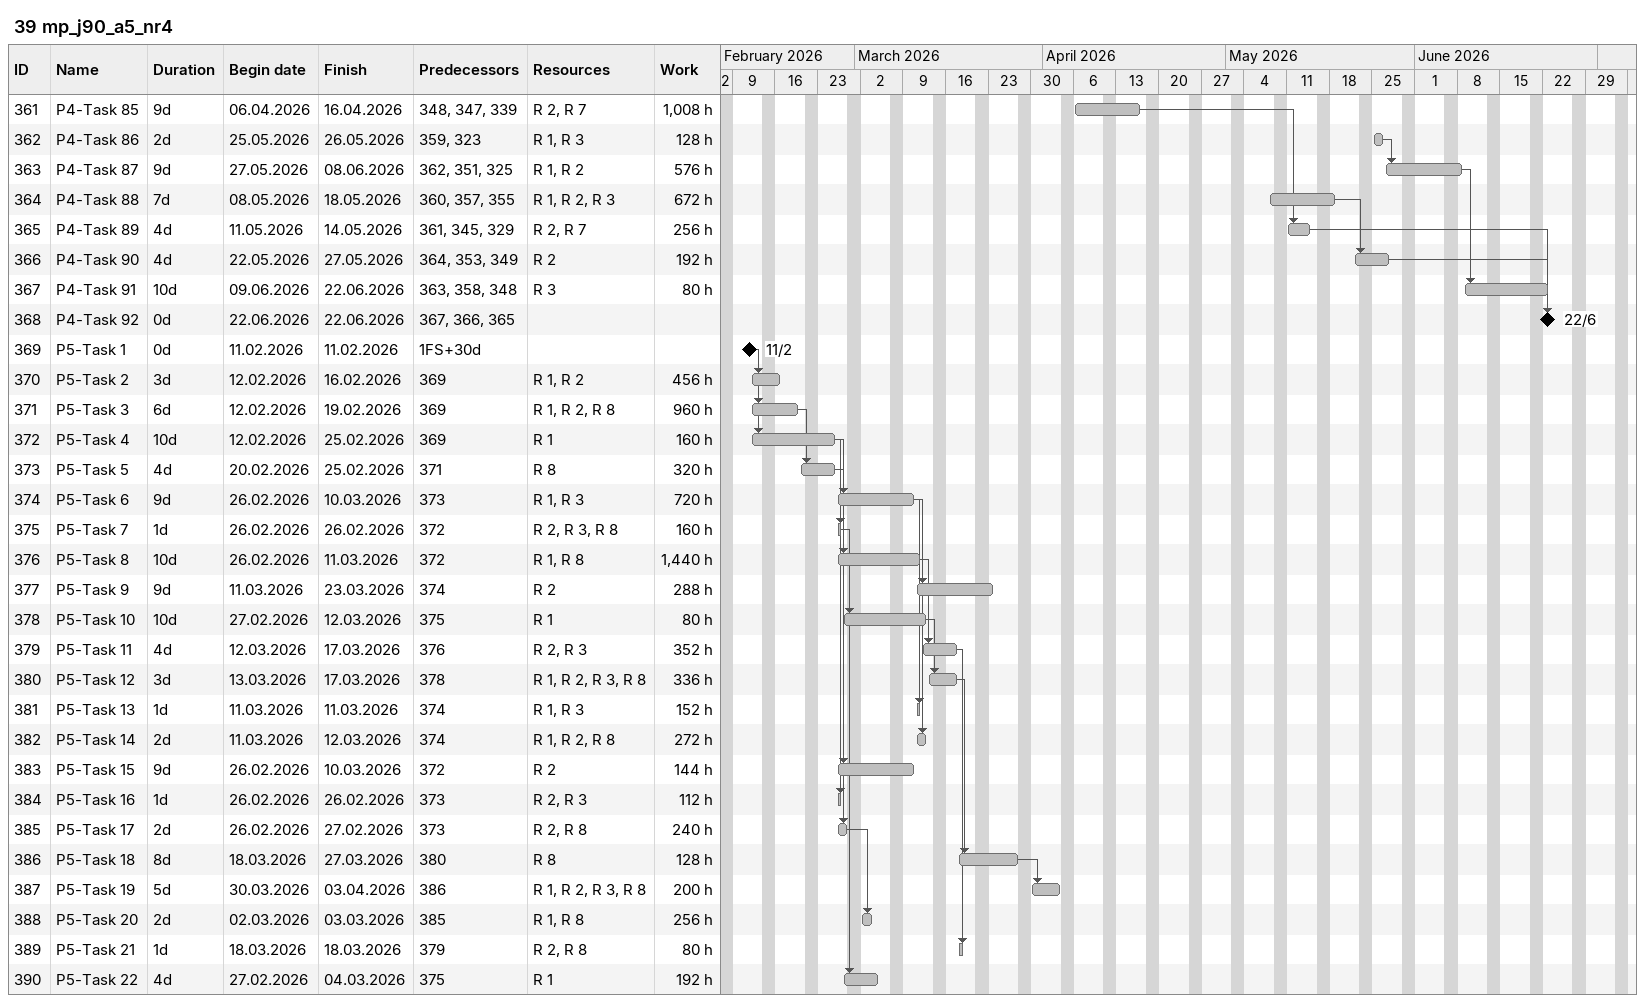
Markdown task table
39 mp_j90_a5_nr4

| ID | Task | Duration | Start | Finish | Predecessors | Resources | Work (h) |
|---|---|---|---|---|---|---|---|
| 361 | P4-Task 85 | 9d | 2026-04-06 | 2026-04-16 | 348, 347, 339 | R 2, R 7 | 1008 |
| 362 | P4-Task 86 | 2d | 2026-05-25 | 2026-05-26 | 359, 323 | R 1, R 3 | 128 |
| 363 | P4-Task 87 | 9d | 2026-05-27 | 2026-06-08 | 362, 351, 325 | R 1, R 2 | 576 |
| 364 | P4-Task 88 | 7d | 2026-05-08 | 2026-05-18 | 360, 357, 355 | R 1, R 2, R 3 | 672 |
| 365 | P4-Task 89 | 4d | 2026-05-11 | 2026-05-14 | 361, 345, 329 | R 2, R 7 | 256 |
| 366 | P4-Task 90 | 4d | 2026-05-22 | 2026-05-27 | 364, 353, 349 | R 2 | 192 |
| 367 | P4-Task 91 | 10d | 2026-06-09 | 2026-06-22 | 363, 358, 348 | R 3 | 80 |
| 368 | P4-Task 92 | 0d | 2026-06-22 | 2026-06-22 | 367, 366, 365 |  |  |
| 369 | P5-Task 1 | 0d | 2026-02-11 | 2026-02-11 | 1FS+30d |  |  |
| 370 | P5-Task 2 | 3d | 2026-02-12 | 2026-02-16 | 369 | R 1, R 2 | 456 |
| 371 | P5-Task 3 | 6d | 2026-02-12 | 2026-02-19 | 369 | R 1, R 2, R 8 | 960 |
| 372 | P5-Task 4 | 10d | 2026-02-12 | 2026-02-25 | 369 | R 1 | 160 |
| 373 | P5-Task 5 | 4d | 2026-02-20 | 2026-02-25 | 371 | R 8 | 320 |
| 374 | P5-Task 6 | 9d | 2026-02-26 | 2026-03-10 | 373 | R 1, R 3 | 720 |
| 375 | P5-Task 7 | 1d | 2026-02-26 | 2026-02-26 | 372 | R 2, R 3, R 8 | 160 |
| 376 | P5-Task 8 | 10d | 2026-02-26 | 2026-03-11 | 372 | R 1, R 8 | 1440 |
| 377 | P5-Task 9 | 9d | 2026-03-11 | 2026-03-23 | 374 | R 2 | 288 |
| 378 | P5-Task 10 | 10d | 2026-02-27 | 2026-03-12 | 375 | R 1 | 80 |
| 379 | P5-Task 11 | 4d | 2026-03-12 | 2026-03-17 | 376 | R 2, R 3 | 352 |
| 380 | P5-Task 12 | 3d | 2026-03-13 | 2026-03-17 | 378 | R 1, R 2, R 3, R 8 | 336 |
| 381 | P5-Task 13 | 1d | 2026-03-11 | 2026-03-11 | 374 | R 1, R 3 | 152 |
| 382 | P5-Task 14 | 2d | 2026-03-11 | 2026-03-12 | 374 | R 1, R 2, R 8 | 272 |
| 383 | P5-Task 15 | 9d | 2026-02-26 | 2026-03-10 | 372 | R 2 | 144 |
| 384 | P5-Task 16 | 1d | 2026-02-26 | 2026-02-26 | 373 | R 2, R 3 | 112 |
| 385 | P5-Task 17 | 2d | 2026-02-26 | 2026-02-27 | 373 | R 2, R 8 | 240 |
| 386 | P5-Task 18 | 8d | 2026-03-18 | 2026-03-27 | 380 | R 8 | 128 |
| 387 | P5-Task 19 | 5d | 2026-03-30 | 2026-04-03 | 386 | R 1, R 2, R 3, R 8 | 200 |
| 388 | P5-Task 20 | 2d | 2026-03-02 | 2026-03-03 | 385 | R 1, R 8 | 256 |
| 389 | P5-Task 21 | 1d | 2026-03-18 | 2026-03-18 | 379 | R 2, R 8 | 80 |
| 390 | P5-Task 22 | 4d | 2026-02-27 | 2026-03-04 | 375 | R 1 | 192 |
